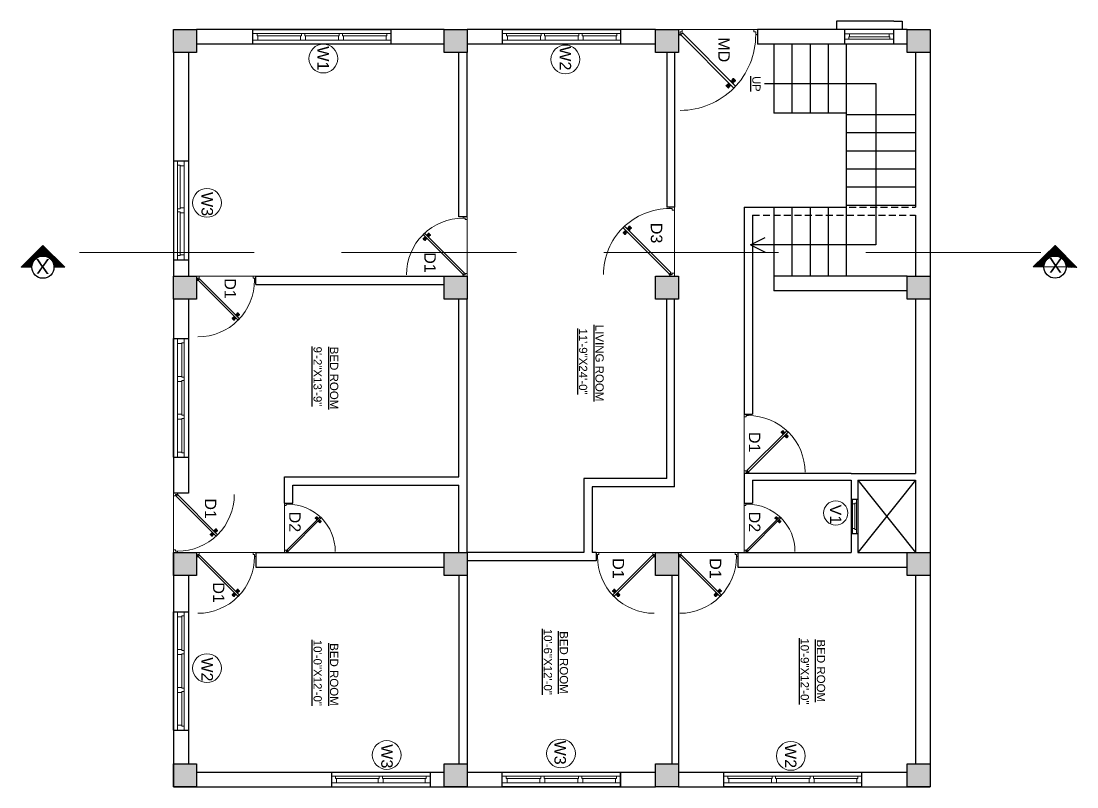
# Model space of a CAD drawing. Header units: inches. Extents: x 1397 to 20304, y -27267 to -746.
# Drawn here: x 16052 to 16694, y -20641 to -20176 of the extents above; entities that cross this region are included whole.
import ezdxf

# ---------------------------------------------------------------- set-up
doc = ezdxf.new("R2010")
doc.units = ezdxf.units.IN
doc.header["$LTSCALE"] = 17
doc.header["$MEASUREMENT"] = 0
doc.linetypes.add('21_FP_00$0$HIDDEN', pattern=[0.375, 0.25, -0.125])
doc.linetypes.add('PHANTOM2', pattern=[1.25, 0.625, -0.125, 0.125, -0.125, 0.125, -0.125])
for name, color, linetype, lineweight in [('25 BOT BAR', 12, 'Continuous', 25), ('aa_section_line', 2, 'PHANTOM2', 13), ('DOOR & WIN', 1, 'Continuous', 25), ('OUTLINE', 1, 'Continuous', 25), ('PUERTAS', 7, 'Continuous', 9), ('TEXT', 231, 'Continuous', 20), ('WINDOW FRAME PLAN', 162, 'Continuous', 18)]:
    doc.layers.add(name, color=color, linetype=linetype, lineweight=lineweight)
doc.layers.add('A-Sect-Iden', color=111, linetype='Continuous')
doc.styles.add('DIMTEXT', font='arial.ttf', dxfattribs={"height": 6})
doc.styles.add('HEADING', font='swissel.ttf')

# ---------------------------------------------------------------- blocks, each defined once
blk = doc.blocks.new('DFFDFD')
at = {"layer": 'DOOR & WIN'}
for p, q in [((-13646.78, -2252.33), (-13646.78, -2168.33)), ((-13637.78, -2168.33), (-13646.78, -2168.33)), ((-13637.78, -2168.33), (-13637.78, -2252.33)), ((-13637.78, -2252.33), (-13646.78, -2252.33)), ((-13637.78, -2252.33), (-13646.78, -2252.33))]:
    blk.add_line(p, q, dxfattribs=at)
at = {"layer": 'WINDOW FRAME PLAN'}
for p, q in [((-13644.28, -2168.33), (-13644.28, -2170.83)), ((-13640.28, -2168.33), (-13640.28, -2171.33)), ((-13644.28, -2249.83), (-13644.28, -2170.83)), ((-13644.28, -2170.83), (-13642.78, -2170.83)), ((-13642.78, -2170.83), (-13642.78, -2171.33)), ((-13642.78, -2171.33), (-13642.78, -2197.83)), ((-13642.78, -2171.33), (-13640.28, -2171.33)), ((-13640.28, -2171.33), (-13640.28, -2249.33)), ((-13644.28, -2197.83), (-13642.78, -2197.83)), ((-13644.28, -2199.83), (-13642.78, -2199.83)), ((-13642.78, -2197.33), (-13640.28, -2197.33)), ((-13642.78, -2199.83), (-13642.78, -2200.33)), ((-13642.78, -2199.83), (-13642.78, -2220.83)), ((-13642.78, -2200.33), (-13640.28, -2200.33)), ((-13644.28, -2220.83), (-13642.78, -2220.83)), ((-13642.78, -2220.33), (-13640.28, -2220.33)), ((-13642.78, -2220.83), (-13642.78, -2220.33)), ((-13644.28, -2222.83), (-13642.78, -2222.83)), ((-13642.78, -2222.83), (-13642.78, -2249.33)), ((-13642.78, -2223.33), (-13640.28, -2223.33)), ((-13644.28, -2252.33), (-13644.28, -2249.83)), ((-13644.28, -2249.83), (-13642.78, -2249.83)), ((-13642.78, -2249.33), (-13640.28, -2249.33)), ((-13642.78, -2249.83), (-13642.78, -2249.33)), ((-13640.28, -2252.33), (-13640.28, -2249.33))]:
    blk.add_line(p, q, dxfattribs=at)
blk = doc.blocks.new('3ft')
at = {"layer": 'PUERTAS', "color": 6}
for p, q in [((1.01, 2.52), (25.23, 26.74)), ((26.05, 25.92), (1.77, 1.64)), ((26.05, 25.92), (25.23, 26.74)), ((0, 2.4), (0, 0)), ((0.72, 2.4), (0, 2.4)), ((1.6, 0), (0, 0)), ((0.72, 1.52), (0.72, 2.44)), ((0.8, 1.52), (0.72, 1.52)), ((0.8, 1.52), (0.8, 2.41)), ((0.8, 1.2), (0.8, 1.52)), ((1.6, 1.2), (0.8, 1.2)), ((1.57, 1.84), (0.94, 2.47)), ((1.63, 1.89), (0.97, 2.55)), ((1.63, 1.89), (1.57, 1.84)), ((1.77, 1.64), (1.57, 1.84)), ((1.6, 0), (1.6, 1.2)), ((34.4, 0), (34.4, 1.2)), ((34.4, 1.2), (35.2, 1.2)), ((34.4, 0), (36, 0)), ((35.2, 1.2), (35.2, 2.4)), ((35.2, 2.4), (36, 2.4)), ((36, 0), (36, 2.4))]:
    blk.add_line(p, q, dxfattribs=at)
at = {"layer": 'PUERTAS', "color": 8}
for p, q in [((22.57, 24.94), (21.65, 25.68)), ((22.63, 24.99), (21.69, 25.75)), ((22.74, 25.1), (21.84, 25.9)), ((22.13, 26.28), (21.98, 26.13)), ((22.88, 25.24), (22.01, 26.06)), ((22.13, 26.28), (22.27, 26.42)), ((22.29, 26.41), (22.27, 26.42)), ((23.16, 25.52), (22.34, 26.39)), ((23.3, 25.66), (22.5, 26.56)), ((23.41, 25.77), (22.65, 26.71)), ((23.46, 25.83), (22.72, 26.75)), ((24.08, 25.71), (23.57, 25.38)), ((22.69, 24.32), (23.02, 24.83)), ((22.95, 24.96), (22.84, 25.07)), ((22.98, 24.99), (22.86, 25.1)), ((23.03, 25.04), (22.91, 25.15)), ((22.91, 24.53), (23.1, 24.91)), ((23.11, 25.12), (22.99, 25.23)), ((23.13, 24.76), (23.18, 24.99)), ((23.28, 25.3), (23.17, 25.41)), ((23.36, 25.37), (23.25, 25.49)), ((23.31, 24.94), (23.28, 25.08)), ((23.41, 25.43), (23.3, 25.54)), ((23.46, 25.09), (23.32, 25.13)), ((23.44, 25.45), (23.33, 25.56)), ((23.64, 25.27), (23.41, 25.22)), ((23.87, 25.49), (23.49, 25.3)), ((23.63, 23.38), (24.14, 23.72)), ((23.84, 23.6), (24.22, 23.79)), ((24.07, 23.82), (24.3, 23.88)), ((24.25, 24), (24.39, 23.97)), ((24.25, 23.26), (24.99, 22.34)), ((24.27, 23.64), (24.38, 23.53)), ((24.3, 23.67), (24.41, 23.56)), ((24.3, 23.32), (25.06, 22.38)), ((24.35, 23.72), (24.46, 23.61)), ((24.4, 24.15), (24.43, 24.01)), ((24.41, 23.43), (25.2, 22.53)), ((24.43, 23.8), (24.54, 23.69)), ((24.58, 24.33), (24.52, 24.1)), ((24.55, 23.57), (25.37, 22.7)), ((24.6, 23.97), (24.72, 23.86)), ((24.8, 24.56), (24.61, 24.18)), ((25.02, 24.77), (24.68, 24.26)), ((24.68, 24.05), (24.79, 23.94)), ((24.73, 24.1), (24.85, 23.99)), ((24.76, 24.13), (24.87, 24.02)), ((24.83, 23.85), (25.7, 23.03)), ((24.97, 23.99), (25.87, 23.2)), ((25.08, 24.1), (26.02, 23.34)), ((25.14, 24.15), (26.06, 23.41)), ((25.58, 22.82), (25.43, 22.67)), ((25.58, 22.82), (25.73, 22.97)), ((25.72, 22.98), (25.73, 22.97)), ((0, 0), (36, 0))]:
    blk.add_line(p, q, dxfattribs=at)
at = {"layer": 'PUERTAS', "color": 1}
for p, q in [((21.67, 25.73), (22.17, 26.23)), ((21.7, 25.82), (22.14, 26.26)), ((21.73, 25.79), (21.7, 25.82)), ((22.58, 26.7), (22.14, 26.26)), ((22.67, 26.73), (22.17, 26.23)), ((22.61, 26.67), (22.58, 26.7)), ((23.45, 25.91), (22.79, 26.73)), ((23.44, 25.81), (23.02, 25.38)), ((23.33, 25.7), (23.34, 25.69)), ((24.15, 25.79), (23.68, 25.48)), ((24.27, 25.78), (24.26, 25.79)), ((22.49, 24.95), (21.67, 25.61)), ((22.6, 24.96), (23.02, 25.38)), ((22.61, 24.25), (22.92, 24.72)), ((22.62, 24.13), (22.61, 24.14)), ((22.7, 25.07), (22.71, 25.06)), ((22.82, 25.06), (23.08, 25.32)), ((22.94, 24.95), (22.83, 25.07)), ((22.92, 24.72), (22.92, 24.72)), ((22.93, 24.94), (23.19, 25.21)), ((22.93, 24.84), (22.93, 24.83)), ((23.34, 25.58), (23.08, 25.32)), ((23.46, 25.47), (23.19, 25.21)), ((23.45, 25.46), (23.33, 25.57)), ((23.44, 23.31), (23.45, 23.3)), ((23.56, 23.3), (24.03, 23.61)), ((23.57, 25.47), (23.57, 25.47)), ((23.68, 25.48), (23.68, 25.48)), ((24.03, 23.61), (24.03, 23.62)), ((24.14, 23.62), (24.14, 23.62)), ((24.25, 23.62), (24.51, 23.89)), ((24.26, 23.29), (24.69, 23.71)), ((24.26, 23.63), (24.37, 23.52)), ((24.26, 23.18), (24.92, 22.37)), ((24.37, 23.52), (24.63, 23.77)), ((24.37, 23.4), (24.37, 23.4)), ((24.78, 24.15), (24.51, 23.89)), ((24.89, 24.03), (24.63, 23.77)), ((25.11, 24.14), (24.69, 23.71)), ((24.77, 24.14), (24.88, 24.03)), ((24.79, 24.38), (24.78, 24.37)), ((24.78, 24.26), (24.78, 24.26)), ((25.1, 24.84), (24.79, 24.38)), ((25, 24.03), (25, 24.03)), ((25.04, 22.36), (25.54, 22.86)), ((25.09, 24.96), (25.1, 24.95)), ((25.1, 22.42), (25.13, 22.39)), ((25.13, 22.39), (25.57, 22.83)), ((25.22, 24.14), (26.03, 23.48)), ((26.04, 23.37), (25.54, 22.86)), ((26.01, 23.27), (25.57, 22.83)), ((25.98, 23.3), (26.01, 23.27))]:
    blk.add_line(p, q, dxfattribs=at)
at = {"layer": 'PUERTAS', "color": 2}
for p, q in [((21.99, 26.11), (21.98, 26.13)), ((25.42, 22.68), (25.43, 22.67))]:
    blk.add_line(p, q, dxfattribs=at)
at = {"layer": 'PUERTAS', "color": 6}
for radius in [0.155, 0.0752]:
    blk.add_circle((0.82, 2.56), radius, dxfattribs=at)
blk.add_arc((0.82, 2.56), 34.38, 359.72845, 90.03333, dxfattribs=at)
at = {"layer": 'PUERTAS', "color": 1}
for centre, start, end in [((22.73, 26.68), 38.92363, 135), ((23.28, 25.63), 315, 45), ((23.39, 25.86), 315, 38.92363), ((24.2, 25.73), 45, 135), ((22.54, 25.01), 231.07637, 315), ((22.67, 24.2), 135, 225), ((22.77, 25.12), 225, 315), ((22.99, 24.89), 135, 219.74275), ((22.87, 24.78), 315, 39.74275), ((23.51, 23.36), 225, 315), ((23.51, 25.41), 50.25725, 135), ((23.62, 25.53), 230.25725, 315), ((24.09, 23.56), 50.25725, 135), ((24.2, 23.68), 230.25725, 315), ((24.32, 23.23), 135, 218.92363), ((24.42, 23.46), 135, 225), ((24.84, 24.31), 135, 219.74275), ((24.72, 24.21), 315, 39.74275), ((24.94, 23.98), 45, 135), ((24.98, 22.42), 218.92363, 315), ((25.04, 24.89), 315, 45), ((25.17, 24.08), 51.07637, 135), ((25.98, 23.42), 315, 51.07637)]:
    blk.add_arc(centre, 0.08, start, end, dxfattribs=at)
blk = doc.blocks.new('*U2802')
at = {"color": 3, "xscale": -1}
blk.add_blockref('3ft', (42, 0), dxfattribs=at)
blk = doc.blocks.new('ffddd')
at = {"layer": 'DOOR & WIN'}
for p, q in [((-13345.31, -2388.07), (-13345.31, -2316.07)), ((-13336.31, -2316.07), (-13345.31, -2316.07)), ((-13336.31, -2316.07), (-13336.31, -2388.07)), ((-13336.31, -2388.07), (-13345.31, -2388.07)), ((-13336.31, -2388.07), (-13345.31, -2388.07))]:
    blk.add_line(p, q, dxfattribs=at)
at = {"layer": 'WINDOW FRAME PLAN'}
for p, q in [((-13342.81, -2316.07), (-13342.81, -2318.57)), ((-13338.81, -2316.07), (-13338.81, -2319.07)), ((-13342.81, -2385.57), (-13342.81, -2318.57)), ((-13342.81, -2318.57), (-13341.31, -2318.57)), ((-13341.31, -2318.57), (-13341.31, -2319.07)), ((-13341.31, -2319.07), (-13341.31, -2339.57)), ((-13341.31, -2319.07), (-13338.81, -2319.07)), ((-13338.81, -2319.07), (-13338.81, -2385.07)), ((-13342.81, -2339.57), (-13341.31, -2339.57)), ((-13342.81, -2341.57), (-13341.31, -2341.57)), ((-13341.31, -2339.07), (-13338.81, -2339.07)), ((-13341.31, -2341.57), (-13341.31, -2342.07)), ((-13341.31, -2341.57), (-13341.31, -2362.57)), ((-13341.31, -2342.07), (-13338.81, -2342.07)), ((-13341.31, -2362.07), (-13338.81, -2362.07)), ((-13341.31, -2362.57), (-13341.31, -2362.07)), ((-13342.81, -2362.57), (-13341.31, -2362.57)), ((-13342.81, -2364.57), (-13341.31, -2364.57)), ((-13341.31, -2364.57), (-13341.31, -2385.57)), ((-13341.31, -2365.07), (-13338.81, -2365.07)), ((-13342.81, -2388.07), (-13342.81, -2385.57)), ((-13342.81, -2385.57), (-13341.31, -2385.57)), ((-13341.31, -2385.07), (-13338.81, -2385.07)), ((-13341.31, -2385.57), (-13341.31, -2385.07)), ((-13338.81, -2388.07), (-13338.81, -2385.07))]:
    blk.add_line(p, q, dxfattribs=at)
blk = doc.blocks.new('*U3029')
at = {"layer": 'PUERTAS', "color": 8}
for p, q in [((12.67, 28.18), (11.59, 27.31)), ((12.74, 28.12), (11.65, 27.23)), ((12.82, 28.9), (13.2, 28.3)), ((13.12, 28.15), (12.99, 28.02)), ((13.14, 28.12), (13.01, 27.99)), ((13.06, 28.65), (13.29, 28.21)), ((13.33, 28.39), (13.39, 28.12)), ((13.54, 28.18), (13.49, 28.01)), ((13.91, 29.99), (14.5, 29.61)), ((14.16, 29.74), (14.59, 29.52)), ((14.42, 29.48), (14.69, 29.42)), ((14.63, 30.14), (15.5, 31.21)), ((14.63, 29.27), (14.8, 29.31)), ((14.66, 29.69), (14.79, 29.82)), ((14.68, 29.66), (14.82, 29.79)), ((14.69, 30.07), (15.57, 31.16)), ((14.74, 29.6), (14.87, 29.73)), ((14.8, 29.09), (14.85, 29.26)), ((14.82, 29.94), (15.74, 30.99)), ((14.84, 29.51), (14.97, 29.64)), ((15.01, 28.89), (14.95, 29.16)), ((14.98, 29.77), (15.94, 30.79)), ((15.04, 29.3), (15.17, 29.43)), ((15.28, 28.62), (15.05, 29.06)), ((15.14, 29.21), (15.27, 29.34)), ((15.52, 28.37), (15.14, 28.97)), ((15.2, 29.15), (15.33, 29.28)), ((15.22, 29.12), (15.35, 29.25)), ((15.31, 29.45), (16.33, 30.41)), ((15.47, 29.29), (16.52, 30.21)), ((15.6, 29.16), (16.69, 30.04)), ((15.67, 29.09), (16.75, 29.96)), ((15.99, 30.81), (16.01, 30.83)), ((16.19, 30.65), (16.01, 30.83)), ((16.19, 30.65), (16.36, 30.48)), ((12.87, 27.99), (11.82, 27.06)), ((12, 26.81), (11.98, 26.79)), ((12.15, 26.62), (11.98, 26.79)), ((13.04, 27.82), (12.01, 26.87)), ((12.15, 26.62), (12.33, 26.45)), ((13.36, 27.5), (12.4, 26.48)), ((13.52, 27.34), (12.6, 26.28)), ((13.65, 27.21), (12.77, 26.11)), ((13.71, 27.14), (12.84, 26.06)), ((13.2, 28.06), (13.07, 27.93)), ((13.3, 27.97), (13.17, 27.84)), ((13.5, 27.76), (13.37, 27.63)), ((13.59, 27.67), (13.46, 27.54)), ((13.65, 27.61), (13.52, 27.48)), ((13.71, 28), (13.54, 27.96)), ((13.68, 27.58), (13.55, 27.45)), ((13.92, 27.79), (13.65, 27.86)), ((14.18, 27.53), (13.75, 27.76)), ((14.43, 27.28), (13.83, 27.67)), ((0, 0), (42, 0))]:
    blk.add_line(p, q, dxfattribs=at)
at = {"layer": 'PUERTAS', "color": 2}
for p, q in [((11.61, 30.24), (12.57, 31.2)), ((11.61, 30.24), (39.94, 1.92)), ((40.83, 2.94), (12.57, 31.2)), ((16.34, 30.46), (16.36, 30.48)), ((12.35, 26.47), (12.33, 26.45)), ((0, 0), (0, 2.8)), ((0.93, 2.8), (0, 2.8)), ((1.87, 0), (0, 0)), ((0.93, 1.4), (0.93, 2.8)), ((1.87, 1.4), (0.93, 1.4)), ((1.87, 0), (1.87, 1.4)), ((39.94, 1.92), (40.16, 2.14)), ((40.1, 2.21), (40.86, 2.97)), ((40.1, 2.21), (40.16, 2.14)), ((40.13, 0), (40.13, 1.4)), ((40.13, 1.4), (41.07, 1.4)), ((40.13, 0), (42, 0)), ((40.16, 2.14), (40.9, 2.88)), ((41.07, 1.77), (41.07, 2.81)), ((41.07, 1.4), (41.07, 1.77)), ((41.07, 1.77), (41.16, 1.77)), ((41.16, 1.77), (41.16, 2.85)), ((41.16, 2.8), (42, 2.8)), ((42, 2.8), (42, 0))]:
    blk.add_line(p, q, dxfattribs=at)
at = {"layer": 'PUERTAS', "color": 1}
for p, q in [((12.58, 28.16), (11.63, 27.4)), ((12.7, 28.16), (13.2, 27.66)), ((12.73, 29.12), (12.72, 29.11)), ((12.72, 28.98), (13.08, 28.44)), ((13.11, 28.16), (12.98, 28.03)), ((13.08, 28.44), (13.08, 28.43)), ((13.09, 28.3), (13.09, 28.3)), ((13.09, 28.17), (13.4, 27.87)), ((13.69, 30.08), (13.7, 30.09)), ((13.83, 30.09), (14.37, 29.73)), ((14.37, 29.73), (14.38, 29.72)), ((14.51, 29.72), (14.5, 29.72)), ((14.63, 29.71), (14.94, 29.41)), ((14.64, 30.23), (15.41, 31.18)), ((14.65, 30.11), (15.14, 29.61)), ((14.65, 29.7), (14.78, 29.83)), ((14.78, 29.98), (14.77, 29.97)), ((14.77, 29.84), (15.07, 29.54)), ((15.25, 29.1), (14.94, 29.41)), ((15.37, 29.24), (15.07, 29.54)), ((15.64, 29.12), (15.14, 29.61)), ((15.23, 29.11), (15.36, 29.24)), ((15.25, 28.97), (15.25, 28.97)), ((15.26, 28.84), (15.25, 28.84)), ((15.62, 28.3), (15.26, 28.84)), ((15.51, 29.24), (15.5, 29.24)), ((15.55, 31.19), (16.13, 30.6)), ((15.61, 28.15), (15.62, 28.16)), ((15.62, 31.12), (15.65, 31.15)), ((15.65, 31.15), (16.17, 30.63)), ((15.76, 29.11), (16.71, 29.88)), ((16.72, 30.01), (16.13, 30.6)), ((16.68, 30.12), (16.17, 30.63)), ((16.65, 30.09), (16.68, 30.12)), ((11.62, 27.26), (12.21, 26.67)), ((11.69, 27.19), (11.66, 27.15)), ((11.66, 27.15), (12.17, 26.64)), ((12.69, 26.12), (12.17, 26.64)), ((12.79, 26.09), (12.21, 26.67)), ((12.72, 26.16), (12.69, 26.12)), ((12.83, 28.03), (12.84, 28.04)), ((13.7, 27.04), (12.93, 26.09)), ((12.97, 28.04), (13.27, 27.74)), ((13.69, 27.17), (13.2, 27.66)), ((13.57, 27.43), (13.27, 27.74)), ((13.71, 27.56), (13.4, 27.87)), ((13.69, 27.57), (13.56, 27.44)), ((13.56, 27.3), (13.57, 27.3)), ((13.83, 27.55), (13.84, 27.56)), ((13.97, 27.54), (13.96, 27.55)), ((14.51, 27.19), (13.97, 27.54)), ((14.65, 27.2), (14.64, 27.19))]:
    blk.add_line(p, q, dxfattribs=at)
at = {"layer": 'PUERTAS', "color": 2}
for radius in [0.181, 0.0878]:
    blk.add_circle((41.04, 2.99), radius, dxfattribs=at)
at = {"layer": 'PUERTAS', "color": 8}
blk.add_arc((41.04, 2.99), 40.11, 89.9667, 180.2715, dxfattribs=at)
at = {"layer": 'PUERTAS', "color": 1}
for centre, start, end in [((12.63, 28.09), 45, 128.9236), ((12.79, 29.04), 135, 225), ((13.16, 28.24), 140.2572, 225), ((13.02, 28.36), 320.2572, 45), ((13.76, 30.02), 45, 135), ((14.44, 29.79), 225, 309.7428), ((14.57, 29.65), 45, 129.7428), ((14.71, 30.17), 141.0764, 225), ((14.84, 29.91), 135, 225), ((15.32, 28.91), 140.2572, 225), ((15.18, 29.03), 320.2572, 45), ((15.44, 29.3), 225, 315), ((15.48, 31.12), 45, 141.0764), ((15.55, 28.23), 315, 45), ((15.7, 29.18), 225, 308.9236), ((11.69, 27.33), 128.9236, 225), ((12.86, 26.15), 225, 321.0764), ((12.9, 27.97), 45, 135), ((13.5, 27.37), 315, 45), ((13.62, 27.1), 321.0764, 45), ((13.77, 27.63), 225, 309.7428), ((13.9, 27.49), 45, 129.7428), ((14.58, 27.25), 225, 315)]:
    blk.add_arc(centre, 0.0933, start, end, dxfattribs=at)
blk = doc.blocks.new('*U3030')
at = {"color": 3}
blk.add_blockref('3ft', (0, 0), dxfattribs=at)
blk = doc.blocks.new('2ft6in')
at = {"layer": 'PUERTAS', "color": 2}
for p, q in [((0.84, 2.1), (21.02, 22.28)), ((21.71, 21.6), (1.47, 1.37)), ((18.33, 21.76), (18.31, 21.77)), ((21.71, 21.6), (21.02, 22.28)), ((21.18, 18.9), (21.2, 18.89)), ((0, 2), (0, 0)), ((0.6, 2), (0, 2)), ((1.33, 0), (0, 0)), ((0.6, 1.26), (0.6, 2.04)), ((0.67, 1.26), (0.6, 1.26)), ((0.67, 1.26), (0.67, 2.01)), ((0.67, 1), (0.67, 1.26)), ((1.33, 1), (0.67, 1)), ((1.31, 1.53), (0.79, 2.06)), ((1.36, 1.58), (0.81, 2.12)), ((1.36, 1.58), (1.31, 1.53)), ((1.47, 1.37), (1.31, 1.53)), ((1.33, 0), (1.33, 1)), ((28.67, 0), (28.67, 1)), ((28.67, 1), (29.33, 1)), ((28.67, 0), (30, 0)), ((29.33, 1), (29.33, 2)), ((29.33, 2), (30, 2)), ((30, 0), (30, 2))]:
    blk.add_line(p, q, dxfattribs=at)
at = {"layer": 'PUERTAS', "color": 8}
for p, q in [((18.81, 20.78), (18.04, 21.4)), ((18.86, 20.83), (18.08, 21.46)), ((18.95, 20.92), (18.2, 21.58)), ((18.44, 21.9), (18.31, 21.77)), ((19.07, 21.03), (18.34, 21.72)), ((18.44, 21.9), (18.56, 22.02)), ((18.58, 22.01), (18.56, 22.02)), ((19.3, 21.26), (18.61, 22)), ((19.42, 21.38), (18.75, 22.14)), ((19.51, 21.48), (18.88, 22.26)), ((18.91, 20.27), (19.19, 20.69)), ((19.55, 21.53), (18.93, 22.3)), ((19.13, 20.8), (19.03, 20.9)), ((19.15, 20.82), (19.05, 20.92)), ((19.09, 20.44), (19.25, 20.76)), ((19.19, 20.87), (19.1, 20.96)), ((19.25, 20.93), (19.16, 21.02)), ((19.28, 20.63), (19.32, 20.83)), ((19.4, 21.08), (19.31, 21.17)), ((19.47, 21.15), (19.38, 21.24)), ((19.43, 20.78), (19.4, 20.9)), ((19.51, 21.19), (19.42, 21.28)), ((19.55, 20.91), (19.43, 20.94)), ((19.53, 21.21), (19.44, 21.3)), ((19.7, 21.06), (19.51, 21.01)), ((19.89, 21.24), (19.58, 21.08)), ((20.07, 21.42), (19.64, 21.15)), ((19.69, 19.49), (20.12, 19.76)), ((19.87, 19.67), (20.18, 19.83)), ((20.06, 19.85), (20.25, 19.9)), ((20.21, 20), (20.33, 19.97)), ((20.21, 19.38), (20.83, 18.61)), ((20.23, 19.7), (20.32, 19.61)), ((20.25, 19.72), (20.34, 19.63)), ((20.25, 19.43), (20.88, 18.65)), ((20.29, 19.76), (20.38, 19.67)), ((20.33, 20.13), (20.36, 20.01)), ((20.34, 19.53), (21, 18.77)), ((20.36, 19.83), (20.45, 19.74)), ((20.48, 20.28), (20.44, 20.08)), ((20.46, 19.64), (21.14, 18.91)), ((20.5, 19.98), (20.6, 19.89)), ((20.67, 20.47), (20.51, 20.15)), ((20.85, 20.64), (20.57, 20.22)), ((20.57, 20.04), (20.66, 19.95)), ((20.61, 20.09), (20.7, 19.99)), ((20.63, 20.11), (20.72, 20.01)), ((20.69, 19.87), (21.42, 19.19)), ((20.81, 19.99), (21.56, 19.33)), ((20.9, 20.08), (21.68, 19.45)), ((20.95, 20.13), (21.72, 19.51)), ((21.32, 19.01), (21.2, 18.89)), ((21.32, 19.01), (21.44, 19.14)), ((21.43, 19.15), (21.44, 19.14)), ((0, 0), (30, 0))]:
    blk.add_line(p, q, dxfattribs=at)
at = {"layer": 'PUERTAS', "color": 1}
for p, q in [((18.06, 21.44), (18.48, 21.86)), ((18.74, 20.79), (18.06, 21.34)), ((18.08, 21.51), (18.45, 21.88)), ((18.11, 21.49), (18.08, 21.51)), ((18.82, 22.25), (18.45, 21.88)), ((18.9, 22.28), (18.48, 21.86)), ((18.84, 22.23), (18.82, 22.25)), ((18.83, 20.8), (19.18, 21.15)), ((18.84, 20.21), (19.1, 20.6)), ((18.85, 20.11), (18.84, 20.12)), ((18.92, 20.89), (18.93, 20.88)), ((19.54, 21.59), (18.99, 22.27)), ((19.02, 20.88), (19.24, 21.1)), ((19.12, 20.8), (19.03, 20.89)), ((19.1, 20.7), (19.11, 20.69)), ((19.1, 20.6), (19.1, 20.6)), ((19.11, 20.79), (19.33, 21.01)), ((19.54, 21.5), (19.18, 21.15)), ((19.45, 21.31), (19.24, 21.1)), ((19.55, 21.22), (19.33, 21.01)), ((19.45, 21.41), (19.45, 21.41)), ((19.54, 21.22), (19.45, 21.31)), ((19.53, 19.43), (19.54, 19.42)), ((19.64, 21.23), (19.64, 21.23)), ((19.64, 19.42), (20.02, 19.67)), ((19.74, 21.24), (19.73, 21.23)), ((20.12, 21.49), (19.74, 21.24)), ((20.02, 19.67), (20.03, 19.68)), ((20.12, 19.68), (20.12, 19.68)), ((20.21, 19.69), (20.43, 19.9)), ((20.22, 21.48), (20.22, 21.49)), ((20.22, 19.41), (20.57, 19.76)), ((20.22, 19.69), (20.31, 19.6)), ((20.22, 19.32), (20.76, 18.64)), ((20.31, 19.6), (20.52, 19.81)), ((20.31, 19.5), (20.31, 19.5)), ((20.65, 20.12), (20.43, 19.9)), ((20.74, 20.03), (20.52, 19.81)), ((20.93, 20.11), (20.57, 19.76)), ((20.64, 20.11), (20.73, 20.02)), ((20.66, 20.31), (20.65, 20.31)), ((20.65, 20.21), (20.65, 20.22)), ((20.91, 20.7), (20.66, 20.31)), ((20.84, 20.02), (20.83, 20.03)), ((20.91, 20.8), (20.91, 20.79)), ((21.02, 20.12), (21.7, 19.57)), ((21.7, 19.47), (21.28, 19.05)), ((21.67, 19.4), (21.31, 19.03)), ((21.65, 19.42), (21.67, 19.4)), ((20.86, 18.63), (21.28, 19.05)), ((20.91, 18.68), (20.94, 18.66)), ((20.94, 18.66), (21.31, 19.03))]:
    blk.add_line(p, q, dxfattribs=at)
at = {"layer": 'PUERTAS', "color": 2}
for radius in [0.129, 0.0627]:
    blk.add_circle((0.68, 2.14), radius, dxfattribs=at)
at = {"layer": 'PUERTAS', "color": 8}
blk.add_arc((0.68, 2.14), 28.65, 359.72845, 90.03333, dxfattribs=at)
at = {"layer": 'PUERTAS', "color": 1}
for centre, start, end in [((18.78, 20.84), 231.07637, 315), ((18.89, 20.16), 135, 225), ((18.94, 22.23), 38.92363, 135), ((18.97, 20.93), 225, 315), ((19.16, 20.74), 135, 219.74275), ((19.06, 20.65), 315, 39.74275), ((19.4, 21.36), 315, 45), ((19.49, 21.55), 315, 38.92363), ((19.59, 19.47), 225, 315), ((19.6, 21.18), 50.25725, 135), ((19.68, 21.28), 230.25725, 315), ((20.07, 19.63), 50.25725, 135), ((20.17, 21.44), 45, 135), ((20.16, 19.73), 230.25725, 315), ((20.27, 19.36), 135, 218.92363), ((20.35, 19.55), 135, 225), ((20.7, 20.26), 135, 219.74275), ((20.6, 20.17), 315, 39.74275), ((20.78, 19.98), 45, 135), ((20.87, 20.75), 315, 45), ((20.98, 20.07), 51.07637, 135), ((21.65, 19.52), 315, 51.07637), ((20.82, 18.68), 218.92363, 315)]:
    blk.add_arc(centre, 0.0667, start, end, dxfattribs=at)
blk = doc.blocks.new('*U2794')
at = {"color": 3, "xscale": -1}
blk.add_blockref('2ft6in', (42, 0), dxfattribs=at)
blk = doc.blocks.new("5'")
at = {"layer": 'WINDOW FRAME PLAN'}
for p, q in [((10026.35, -7897.24), (10086.35, -7897.24)), ((10026.35, -7897.24), (10026.35, -7901.24)), ((10026.35, -7897.24), (10029.35, -7897.24)), ((10026.35, -7901.24), (10086.35, -7901.24)), ((10026.35, -7901.24), (10028.85, -7901.24)), ((10028.85, -7901.24), (10028.85, -7899.74)), ((10028.85, -7899.74), (10029.35, -7899.74)), ((10029.35, -7899.74), (10029.35, -7897.24)), ((10029.35, -7899.74), (10054.85, -7899.74)), ((10054.85, -7899.74), (10054.85, -7897.24)), ((10054.85, -7897.24), (10057.85, -7897.24)), ((10055.35, -7899.74), (10054.85, -7899.74)), ((10055.35, -7901.24), (10055.35, -7899.74)), ((10057.35, -7901.24), (10057.35, -7899.74)), ((10057.85, -7899.74), (10057.35, -7899.74)), ((10057.85, -7899.74), (10057.85, -7897.24)), ((10057.85, -7899.74), (10083.35, -7899.74)), ((10086.35, -7897.24), (10083.35, -7897.24)), ((10083.35, -7899.74), (10083.35, -7897.24)), ((10083.85, -7899.74), (10083.35, -7899.74)), ((10083.85, -7901.24), (10083.85, -7899.74)), ((10086.35, -7901.24), (10083.85, -7901.24)), ((10086.35, -7897.24), (10086.35, -7901.24))]:
    blk.add_line(p, q, dxfattribs=at)

msp = doc.modelspace()

# ---------------------------------------------------------------- hatches: boundary and pattern name
at = {"layer": 'A-Sect-Iden', "ltscale": 0.5}
h = msp.add_hatch(dxfattribs=at)
h.set_pattern_fill('ANSI37', color=2, scale=5, angle=270, style=0)
h.set_pattern_definition([(315, (9883.3921, 5523.87675), (0.441941738, 0.441941738), []), (45, (9883.3921, 5523.87675), (-0.441941738, 0.441941738), [])])
h.paths.add_polyline_path([(16058.16, -20325.2), (16051.67, -20325.2), (16064.91, -20311.96), (16078.15, -20325.2), (16071.66, -20325.2, 1)])
h = msp.add_hatch(dxfattribs=at)
h.set_pattern_fill('ANSI37', color=2, scale=5, angle=270, style=0)
h.set_pattern_definition([(315, (10498.766, 5523.90135), (0.441941738, 0.441941738), []), (45, (10498.766, 5523.90135), (-0.441941738, 0.441941738), [])])
h.paths.add_polyline_path([(16673.53, -20325.1), (16667.04, -20325.04), (16680.42, -20311.93), (16693.53, -20325.31), (16687.03, -20325.24, 1)])
at = {"layer": 'DOOR & WIN'}
h = msp.add_hatch(color=256, dxfattribs=at)
h.dxf.hatch_style = 1
h.paths.add_polyline_path([(16158.34, -20194.64), (16158.34, -20180.64), (16144.34, -20180.64), (16144.34, -20194.64)])
h = msp.add_hatch(color=256, dxfattribs=at)
h.dxf.hatch_style = 1
h.paths.add_polyline_path([(16322.86, -20194.64), (16322.86, -20180.64), (16308.86, -20180.64), (16308.86, -20194.64)])
h = msp.add_hatch(color=256, dxfattribs=at)
h.dxf.hatch_style = 1
h.paths.add_polyline_path([(16451.34, -20194.64), (16451.34, -20180.64), (16437.34, -20180.64), (16437.34, -20194.64)])
h = msp.add_hatch(color=256, dxfattribs=at)
h.dxf.hatch_style = 1
h.paths.add_polyline_path([(16604.34, -20194.64), (16604.34, -20180.64), (16590.34, -20180.64), (16590.34, -20194.64)])
h = msp.add_hatch(color=256, dxfattribs=at)
h.dxf.hatch_style = 1
h.paths.add_polyline_path([(16158.34, -20344.64), (16158.34, -20330.64), (16144.34, -20330.64), (16144.34, -20344.64)])
h = msp.add_hatch(color=256, dxfattribs=at)
h.dxf.hatch_style = 1
h.paths.add_polyline_path([(16322.86, -20344.64), (16322.86, -20330.64), (16308.86, -20330.64), (16308.86, -20344.64)])
h = msp.add_hatch(color=256, dxfattribs=at)
h.dxf.hatch_style = 1
h.paths.add_polyline_path([(16451.34, -20344.64), (16451.34, -20330.64), (16437.34, -20330.64), (16437.34, -20344.64)])
h = msp.add_hatch(color=256, dxfattribs=at)
h.dxf.hatch_style = 1
h.paths.add_polyline_path([(16604.34, -20344.64), (16604.34, -20330.64), (16590.34, -20330.64), (16590.34, -20344.64)])
h = msp.add_hatch(color=256, dxfattribs=at)
h.dxf.hatch_style = 1
h.paths.add_polyline_path([(16158.34, -20512.64), (16158.34, -20498.64), (16144.34, -20498.64), (16144.34, -20512.64)])
h = msp.add_hatch(color=256, dxfattribs=at)
h.dxf.hatch_style = 1
h.paths.add_polyline_path([(16322.86, -20512.64), (16322.86, -20498.64), (16308.86, -20498.64), (16308.86, -20512.64)])
h = msp.add_hatch(color=256, dxfattribs=at)
h.dxf.hatch_style = 1
h.paths.add_polyline_path([(16451.34, -20512.64), (16451.34, -20498.64), (16437.34, -20498.64), (16437.34, -20512.64)])
h = msp.add_hatch(color=256, dxfattribs=at)
h.dxf.hatch_style = 1
h.paths.add_polyline_path([(16604.34, -20512.64), (16604.34, -20498.64), (16590.34, -20498.64), (16590.34, -20512.64)])
h = msp.add_hatch(color=256, dxfattribs=at)
h.dxf.hatch_style = 1
h.paths.add_polyline_path([(16158.34, -20641.1), (16158.34, -20627.1), (16144.34, -20627.1), (16144.34, -20641.1)])
h = msp.add_hatch(color=256, dxfattribs=at)
h.dxf.hatch_style = 1
h.paths.add_polyline_path([(16322.86, -20641.1), (16322.86, -20627.1), (16308.86, -20627.1), (16308.86, -20641.1)])
h = msp.add_hatch(color=256, dxfattribs=at)
h.dxf.hatch_style = 1
h.paths.add_polyline_path([(16451.34, -20641.1), (16451.34, -20627.1), (16437.34, -20627.1), (16437.34, -20641.1)])
h = msp.add_hatch(color=256, dxfattribs=at)
h.dxf.hatch_style = 1
h.paths.add_polyline_path([(16604.34, -20641.1), (16604.34, -20627.1), (16590.34, -20627.1), (16590.34, -20641.1)])

# ---------------------------------------------------------------- linework, layer by layer
at = {"layer": '25 BOT BAR'}
for p, q in [((16552.34, -20175.64), (16547.34, -20175.64)), ((16547.34, -20175.64), (16547.34, -20180.64)), ((16582.34, -20175.64), (16552.34, -20175.64)), ((16582.34, -20175.64), (16587.34, -20175.64)), ((16587.34, -20175.64), (16587.34, -20180.64)), ((16308.86, -20180.64), (16158.34, -20180.64)), ((16437.34, -20180.64), (16322.86, -20180.64)), ((16552.34, -20180.64), (16499.34, -20180.64)), ((16499.34, -20180.64), (16499.34, -20189.64)), ((16582.34, -20180.64), (16552.34, -20180.64)), ((16552.34, -20180.64), (16552.34, -20189.64)), ((16590.34, -20180.64), (16571.16, -20180.64)), ((16582.34, -20189.64), (16582.34, -20180.64)), ((16308.86, -20189.64), (16158.34, -20189.64)), ((16437.34, -20189.64), (16322.86, -20189.64)), ((16590.34, -20189.64), (16499.34, -20189.64)), ((16509.34, -20189.64), (16509.34, -20231.64)), ((16520.34, -20189.64), (16520.34, -20231.64)), ((16531.34, -20189.64), (16531.34, -20231.64)), ((16542.34, -20189.64), (16542.34, -20231.64)), ((16553.34, -20189.64), (16553.34, -20231.64)), ((16144.34, -20194.64), (16144.34, -20330.64)), ((16153.34, -20194.64), (16153.34, -20330.64)), ((16317.86, -20294.64), (16317.86, -20194.64)), ((16322.86, -20294.64), (16322.86, -20194.64)), ((16444.34, -20194.64), (16444.34, -20288.64)), ((16448.84, -20194.64), (16448.84, -20288.64)), ((16595.34, -20194.64), (16595.34, -20288.64)), ((16604.34, -20194.64), (16604.34, -20330.64)), ((16503.55, -20213.64), (16571.34, -20213.64)), ((16571.34, -20213.64), (16571.34, -20311.64)), ((16553.34, -20231.64), (16509.34, -20231.64)), ((16553.34, -20231.64), (16553.34, -20288.64)), ((16595.34, -20232.64), (16553.34, -20232.64)), ((16595.34, -20243.64), (16553.34, -20243.64)), ((16595.34, -20254.64), (16553.34, -20254.64)), ((16144.34, -20260.64), (16153.34, -20260.64)), ((16595.34, -20265.64), (16553.34, -20265.64)), ((16595.34, -20276.64), (16553.34, -20276.64)), ((16448.84, -20288.64), (16444.34, -20288.64)), ((16491.34, -20288.64), (16491.34, -20414.64)), ((16491.34, -20288.64), (16553.34, -20288.64)), ((16509.34, -20288.64), (16509.34, -20330.64)), ((16520.34, -20288.64), (16520.34, -20330.64)), ((16531.34, -20288.64), (16531.34, -20330.64)), ((16542.34, -20288.64), (16542.34, -20330.64)), ((16553.34, -20286.64), (16553.34, -20330.64)), ((16595.34, -20287.64), (16553.34, -20287.64)), ((16322.86, -20294.64), (16317.86, -20294.64)), ((16496.34, -20293.64), (16496.34, -20414.64)), ((16595.34, -20293.64), (16595.34, -20330.64)), ((16495.21, -20311.64), (16504.05, -20307.25)), ((16571.34, -20311.64), (16495.21, -20311.64)), ((16495.21, -20311.64), (16504.05, -20316.03)), ((16144.34, -20320.64), (16153.34, -20320.64)), ((16194.34, -20330.64), (16308.86, -20330.64)), ((16194.34, -20335.64), (16194.34, -20330.64)), ((16590.34, -20330.64), (16509.34, -20330.64)), ((16509.34, -20330.64), (16509.34, -20339.64)), ((16194.34, -20335.64), (16308.86, -20335.64)), ((16590.34, -20339.64), (16509.34, -20339.64)), ((16317.86, -20452.64), (16317.86, -20344.64)), ((16322.86, -20498.64), (16322.86, -20344.64)), ((16444.34, -20453.64), (16444.34, -20344.64)), ((16448.84, -20458.64), (16448.84, -20344.64)), ((16491.34, -20414.64), (16496.34, -20414.64)), ((16211.86, -20468.64), (16211.86, -20452.64)), ((16444.34, -20453.64), (16393.84, -20453.64)), ((16393.84, -20453.64), (16393.84, -20498.64)), ((16491.34, -20450.64), (16491.34, -20468.64)), ((16496.34, -20454.64), (16496.34, -20468.64)), ((16556.34, -20450.64), (16595.34, -20450.64)), ((16560.34, -20454.64), (16595.34, -20498.64)), ((16595.34, -20454.64), (16560.34, -20498.64)), ((16153.34, -20462.64), (16144.34, -20462.64)), ((16216.86, -20468.64), (16216.86, -20457.64)), ((16317.86, -20498.64), (16317.86, -20457.64)), ((16448.84, -20458.64), (16398.84, -20458.64)), ((16398.84, -20458.64), (16398.84, -20498.64)), ((16211.86, -20468.64), (16216.86, -20468.64)), ((16491.34, -20468.64), (16496.34, -20468.64)), ((16556.34, -20466.14), (16560.34, -20466.14)), ((16556.34, -20487.14), (16560.34, -20487.14)), ((16194.34, -20498.64), (16194.34, -20507.64)), ((16393.84, -20498.64), (16322.86, -20498.64)), ((16401.34, -20498.64), (16398.84, -20498.64)), ((16401.34, -20498.64), (16401.34, -20503.64)), ((16487.34, -20498.64), (16487.34, -20507.64)), ((16401.34, -20503.64), (16322.86, -20503.64)), ((16317.86, -20512.64), (16317.86, -20627.1)), ((16322.86, -20512.64), (16322.86, -20627.1)), ((16240.34, -20632.1), (16240.34, -20641.1)), ((16300.34, -20632.1), (16300.34, -20641.1))]:
    msp.add_line(p, q, dxfattribs=at)
at = {"layer": '25 BOT BAR', "linetype": '21_FP_00$0$HIDDEN'}
for p, q in [((16491.34, -20288.64), (16595.34, -20288.64)), ((16496.34, -20293.64), (16595.34, -20293.64))]:
    msp.add_line(p, q, dxfattribs=at)
at = {"layer": 'A-Sect-Iden', "ltscale": 0.5}
for points in [[(16058.16, -20325.2), (16051.67, -20325.2), (16064.91, -20311.96), (16078.15, -20325.2), (16071.66, -20325.2)], [(16688.03, -20325.29), (16667.06, -20325.07), (16680.44, -20311.97), (16693.54, -20325.35), (16688.03, -20325.29)]]:
    msp.add_lwpolyline(points, dxfattribs=at)
for centre in [(16064.91, -20325.2), (16680.28, -20325.17)]:
    msp.add_circle(centre, 6.75, dxfattribs=at)
at = {"layer": 'aa_section_line', "linetype": '21_FP_00$0$HIDDEN', "ltscale": 25}
msp.add_line((16671.53, -20316.21), (16077.74, -20316.2), dxfattribs=at)
at = {"layer": 'DOOR & WIN'}
for p, q in [((16604.34, -20330.64), (16604.34, -20641.1)), ((16144.34, -20344.64), (16144.34, -20462.64)), ((16153.34, -20344.64), (16153.34, -20462.64)), ((16595.34, -20344.64), (16595.34, -20450.64)), ((16211.86, -20452.64), (16317.86, -20452.64)), ((16556.34, -20450.64), (16491.34, -20450.64)), ((16556.34, -20454.64), (16556.34, -20498.64)), ((16560.34, -20454.64), (16560.34, -20498.64)), ((16595.34, -20454.64), (16595.34, -20498.64)), ((16216.86, -20457.64), (16317.86, -20457.64)), ((16144.34, -20498.64), (16144.34, -20641.1)), ((16194.34, -20498.64), (16308.86, -20498.64)), ((16194.34, -20507.64), (16308.86, -20507.64)), ((16153.34, -20512.64), (16153.34, -20627.1)), ((16447.34, -20512.64), (16447.34, -20627.1)), ((16451.34, -20512.64), (16451.34, -20627.1)), ((16595.34, -20512.64), (16595.34, -20627.1)), ((16158.34, -20632.1), (16308.86, -20632.1)), ((16322.86, -20632.1), (16437.34, -20632.1)), ((16451.34, -20632.1), (16590.34, -20632.1)), ((16144.34, -20641.1), (16437.34, -20641.1)), ((16451.34, -20641.1), (16604.34, -20641.1))]:
    msp.add_line(p, q, dxfattribs=at)
at = {"layer": 'OUTLINE'}
for p, q in [((16496.34, -20454.64), (16556.34, -20454.64)), ((16560.34, -20454.64), (16595.34, -20454.64)), ((16487.34, -20498.64), (16491.34, -20498.64)), ((16491.34, -20498.64), (16556.34, -20498.64)), ((16560.34, -20498.64), (16590.34, -20498.64)), ((16487.34, -20507.64), (16590.34, -20507.64)), ((16416.1, -20632.1), (16416.1, -20641.1))]:
    msp.add_line(p, q, dxfattribs=at)
for points in [[(16158.34, -20180.64), (16158.34, -20194.64), (16144.34, -20194.64), (16144.34, -20180.64)], [(16322.86, -20180.64), (16322.86, -20194.64), (16308.86, -20194.64), (16308.86, -20180.64)], [(16451.34, -20180.64), (16451.34, -20194.64), (16437.34, -20194.64), (16437.34, -20180.64)], [(16604.34, -20180.64), (16604.34, -20194.64), (16590.34, -20194.64), (16590.34, -20180.64)], [(16158.34, -20330.64), (16158.34, -20344.64), (16144.34, -20344.64), (16144.34, -20330.64)], [(16322.86, -20330.64), (16322.86, -20344.64), (16308.86, -20344.64), (16308.86, -20330.64)], [(16451.34, -20330.64), (16451.34, -20344.64), (16437.34, -20344.64), (16437.34, -20330.64)], [(16604.34, -20330.64), (16604.34, -20344.64), (16590.34, -20344.64), (16590.34, -20330.64)], [(16158.34, -20498.64), (16158.34, -20512.64), (16144.34, -20512.64), (16144.34, -20498.64)], [(16322.86, -20498.64), (16322.86, -20512.64), (16308.86, -20512.64), (16308.86, -20498.64)], [(16451.34, -20498.64), (16451.34, -20512.64), (16437.34, -20512.64), (16437.34, -20498.64)], [(16604.34, -20498.64), (16604.34, -20512.64), (16590.34, -20512.64), (16590.34, -20498.64)], [(16158.34, -20627.1), (16158.34, -20641.1), (16144.34, -20641.1), (16144.34, -20627.1)], [(16322.86, -20627.1), (16322.86, -20641.1), (16308.86, -20641.1), (16308.86, -20627.1)], [(16451.34, -20627.1), (16451.34, -20641.1), (16437.34, -20641.1), (16437.34, -20627.1)], [(16604.34, -20627.1), (16604.34, -20641.1), (16590.34, -20641.1), (16590.34, -20627.1)]]:
    msp.add_lwpolyline(points, close=True, dxfattribs=at)
at = {"layer": 'TEXT'}
for centre, radius in [((16235.43, -20198.42), 8.75), ((16382.57, -20198.92), 8.75), ((16164.66, -20286.06), 8.75), ((16546.94, -20474.61), 7.35), ((16164.66, -20568.93), 8.75), ((16273.94, -20621.74), 8.75), ((16379.9, -20620.78), 8.75), ((16519.67, -20622.29), 8.75)]:
    msp.add_circle(centre, radius, dxfattribs=at)
at = {"layer": 'WINDOW FRAME PLAN'}
for p, q in [((16552.34, -20183.4), (16555.34, -20183.4)), ((16552.34, -20186.7), (16554.84, -20186.7)), ((16554.84, -20185.21), (16579.84, -20185.21)), ((16554.84, -20185.21), (16555.34, -20185.21)), ((16554.84, -20186.7), (16554.84, -20185.21)), ((16579.84, -20186.7), (16554.84, -20186.7)), ((16579.34, -20183.4), (16555.34, -20183.4)), ((16555.34, -20185.21), (16555.34, -20183.4)), ((16579.34, -20185.21), (16579.34, -20183.4)), ((16582.34, -20183.4), (16579.34, -20183.4)), ((16579.84, -20185.21), (16579.34, -20185.21)), ((16579.84, -20186.7), (16579.84, -20185.21)), ((16582.34, -20186.7), (16579.84, -20186.7)), ((16557.09, -20466.14), (16557.09, -20487.14)), ((16557.09, -20466.14), (16557.09, -20469.14)), ((16558.59, -20469.14), (16557.09, -20469.14)), ((16559.59, -20468.64), (16558.59, -20468.64)), ((16558.59, -20468.64), (16558.59, -20469.14)), ((16558.59, -20469.14), (16558.59, -20484.14)), ((16559.59, -20466.14), (16559.59, -20487.14)), ((16559.59, -20466.14), (16559.59, -20468.64)), ((16557.09, -20487.14), (16557.09, -20484.14)), ((16558.59, -20484.14), (16557.09, -20484.14)), ((16558.59, -20484.64), (16558.59, -20484.14)), ((16559.59, -20484.64), (16558.59, -20484.64)), ((16559.59, -20487.14), (16559.59, -20484.64))]:
    msp.add_line(p, q, dxfattribs=at)

# ---------------------------------------------------------------- block references
at = {"layer": '25 BOT BAR'}
for p, rotation in [((24048.08, -10234.29), 270), ((26326.69, -28535.84), 180)]:
    msp.add_blockref("5'", p, dxfattribs=dict(at, rotation=rotation))
at = {"layer": 'DOOR & WIN', "xscale": 1.14285714, "yscale": 1.14285714, "zscale": 1.14285714, "rotation": 180}
msp.add_blockref('*U3029', (16499.34, -20180.64), dxfattribs=at)
at = {"layer": 'DOOR & WIN', "xscale": -1}
for name, p, rotation in [('*U3029', (16448.84, -20288.64), 90), ('*U2802', (16322.86, -20288.64), 90), ('*U3030', (16158.34, -20330.64), 180), ('*U3030', (16491.34, -20450.64), 270), ('*U2802', (16144.34, -20504.64), 270), ('*U2802', (16395.34, -20498.64), 180)]:
    msp.add_blockref(name, p, dxfattribs=dict(at, rotation=rotation))
at = {"layer": 'DOOR & WIN'}
for name, p, rotation in [('*U2794', (16211.86, -20456.64), 270), ('*U2794', (16491.34, -20456.64), 270), ('*U2802', (16200.34, -20498.64), 180), ('*U2802', (16493.34, -20498.64), 180)]:
    msp.add_blockref(name, p, dxfattribs=dict(at, rotation=rotation))
at = {"layer": 'OUTLINE'}
for name, p, rotation in [('DFFDFD', (18444.93, -33827.42), 270), ('ffddd', (18732.41, -33525.95), 270), ('ffddd', (2808.03, -22756.71), 180), ('ffddd', (2808.03, -22922.71), 180), ('ffddd', (18732.17, -33977.42), 270), ('DFFDFD', (18731.17, -34278.88), 270)]:
    msp.add_blockref(name, p, dxfattribs=dict(at, rotation=rotation))

# ---------------------------------------------------------------- texts
at = {"layer": 'A-Sect-Iden', "ltscale": 0.5, "char_height": 9, "width": 12.25, "attachment_point": 5, "style": 'HEADING'}
for insert, rotation in [((16064.76, -20324.75), 179.85507), ((16680.67, -20324.07), 179.26311)]:
    msp.add_mtext('X', dxfattribs=dict(at, insert=insert, rotation=rotation))
at = {"layer": 'DOOR & WIN', "char_height": 5, "attachment_point": 5, "rotation": 270}
for s, insert in [('{\\L\\C7;UP}', (16498.67, -20213.81)), ('{\\fArial TUR|b0|i0|c162|p34;\\L\\C7; \\fArial TUR|b0|i0|c0|p34;LIVING \\fArial TUR|b0|i0|c162|p34;ROOM}', (16403.31, -20382.55)), ('{\\fArial TUR|b0|i0|c0|p34;\\L\\C7;11\'-9"X24\'-0"}', (16393.3, -20382.55)), ('{\\fArial TUR|b0|i0|c0|p34;\\L\\C7;9\'-2"X13\'-9"}', (16231.92, -20391.63)), ('{\\fArial TUR|b0|i0|c162|p34;\\L\\C7; \\fArial TUR|b0|i0|c0|p34;BED \\fArial TUR|b0|i0|c162|p34;ROOM}', (16241.93, -20391.63)), ('{\\fArial TUR|b0|i0|c0|p34;\\L\\C7;10\'-6"X12\'-0"}', (16371.91, -20565.11)), ('{\\fArial TUR|b0|i0|c0|p34;\\L\\C7;10\'-0"X12\'-0"}', (16231.92, -20571.81)), ('{\\fArial TUR|b0|i0|c0|p34;\\L\\C7;BED ROOM}', (16381.64, -20565.49)), ('{\\fArial TUR|b0|i0|c0|p34;\\L\\C7;10\'-9"X12\'-0"}', (16528.07, -20570.91)), ('{\\fArial TUR|b0|i0|c0|p34;\\L\\C7;BED ROOM}', (16537.93, -20570.56)), ('{\\fArial TUR|b0|i0|c162|p34;\\L\\C7; \\fArial TUR|b0|i0|c0|p34;BED \\fArial TUR|b0|i0|c162|p34;ROOM}', (16241.93, -20571.81))]:
    msp.add_mtext(s, dxfattribs=dict(at, insert=insert))
at = {"layer": 'TEXT', "style": 'DIMTEXT'}
for s, p in [('MD', (16475.51, -20185.43)), ('W1', (16231.8, -20190.92)), ('W2', (16379.07, -20190.92)), ('W3', (16161.33, -20279.5)), ('D3', (16434.51, -20298.21)), ('D1', (16296.8, -20316.1)), ('D1', (16175.32, -20331.94)), ('D1', (16494.12, -20425.32)), ('D1', (16163.37, -20465.72)), ('D2', (16214.64, -20473.79)), ('D2', (16494.12, -20473.79)), ('V1', (16543.43, -20469.51)), ('D1', (16411.28, -20502.08)), ('D1', (16470.37, -20502.08)), ('D1', (16168.28, -20516.77)), ('W2', (16161.33, -20562.37)), ('W3', (16270.6, -20615.18)), ('W3', (16375.9, -20612.94)), ('W2', (16516.04, -20615.02))]:
    msp.add_text(s, height=7, rotation=270, dxfattribs=at).set_placement(p)

doc.saveas('drawing.dxf')
